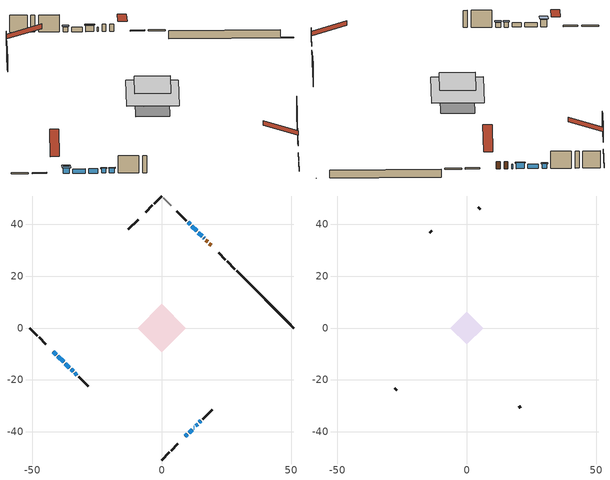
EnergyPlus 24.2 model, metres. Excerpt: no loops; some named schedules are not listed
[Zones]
conditioned space
 floor outside (Floor1 construction): -3.14,0 0,3.14 3.14,0 0,-3.14 z1.22
 floor adiabatic (AdiabaticFloorConstruction): -9.34,0 0,9.34 9.34,0 0,-9.34 z3.66
 floor foundation (Slab1 construction): -5.52,0.5 -0.5,5.52 5.52,-0.5 0.5,-5.52 z-1.07
 wall outside (RimJoist1 construction): 0,-50.97 2.99,-47.98 / -50.97,0 -47.98,-2.99 / 0,50.97 -2.99,47.98 / 28.22,22.75 25.23,25.74 z1.22:1.52
 wall outside (RimJoist2 construction): 3.64,-47.32 6.22,-44.75 / -47.32,-3.64 -44.75,-6.22 / -3.64,47.32 -6.22,44.75 / 24.58,26.39 22,28.97 z1.22:1.52
 wall outside (AdiabaticWallConstruction 1): 19.06,31.91 18.38,32.59 / 17.73,33.24 17.05,33.92 z1.22:3.25
 wall outside (AdiabaticWallConstruction): 16.39,34.57 16.2,34.77 / 9.16,-41.81 9.92,-41.05 / 10.57,-40.39 11.71,-39.26 / 12.36,-38.61 12.54,-38.43 / -40.07,-10.9 -37.91,-13.05 / -37.26,-13.71 -35.66,-15.3 / 13.49,37.48 11.62,39.35 / 13.19,-37.78 13.89,-37.08 / 14.55,-36.42 15.12,-35.85 z1.22:2.44; 15.55,35.42 14.15,36.82 z1.22:2.85; -41.81,-9.16 -40.73,-10.24 z1.22:3.25; -35.01,-15.96 -34.25,-16.72 / -33.6,-17.37 -32.73,-18.23 / 10.97,40 10.14,40.83 z1.22:2.54
 wall outside (Wall1 construction): 15.77,-35.2 19.46,-31.51 / -32.08,-18.89 -28.39,-22.58 / -9.16,41.81 -12.85,38.12 / 9.48,41.49 5.79,45.18 z1.22:6.1
 wall foundation (FoundationWall1 construction): 28.88,22.09,-1.07 28.88,22.09,1.22 48.61,2.35,1.22 48.61,2.35,-0.97 50.97,0,-0.97 50.97,0,-1.07
 wall adiabatic (Wall4 construction): 3.75,47.22 0.66,50.31 z1.22:6.1
 window (WindowConstruction): 16.39,34.58 16.2,34.76 z1.22:2.44
 window (WindowConstruction 9): 15.55,35.42 14.15,36.82 z1.22:2.84
 window (WindowConstruction 10): 9.16,-41.81 9.92,-41.05 z1.22:2.44
 window (WindowConstruction 11): -41.81,-9.16 -40.73,-10.24 z1.22:3.25
 window (WindowConstruction 12): 10.57,-40.39 11.71,-39.26 z1.22:2.44
 window (WindowConstruction 13): 12.36,-38.61 12.53,-38.43 z1.22:2.44
 window (WindowConstruction 1): -40.07,-10.9 -37.91,-13.05 z1.22:2.44
 window (WindowConstruction 2): -37.26,-13.71 -35.67,-15.3 z1.22:2.44
 window (WindowConstruction 3): 13.49,37.48 11.62,39.35 z1.22:2.44
 window (WindowConstruction 4): 13.19,-37.78 13.89,-37.08 z1.22:2.44
 window (WindowConstruction 5): 14.55,-36.42 15.11,-35.85 z1.22:2.44
 window (WindowConstruction 6): -35.01,-15.96 -34.25,-16.71 z1.22:2.54
 window (WindowConstruction 7): -33.6,-17.37 -32.73,-18.23 z1.22:2.54
 window (WindowConstruction 8): 10.96,40 10.14,40.83 z1.22:2.54
 door (Door): 19.06,31.91 18.38,32.59 z1.22:3.25
 door (Door 1): 17.72,33.24 17.05,33.92 z1.22:3.25
 ceiling adiabatic (AdiabaticFloorConstruction): 0,-9.34 9.34,0 0,9.34 -9.34,0 z3.66
attic - vented
 floor to conditioned space (Floor2 construction Reversed): -6.34,0 0,6.34 6.34,0 0,-6.34 z6.1
 wall outside (Wall3 construction): 20.12,-30.85 20.85,-30.12 / -27.73,-23.24 -27,-23.96 / -13.51,37.46 -14.24,36.73 / 5.14,45.83 4.41,46.56 z1.22:6.1
 roof outside (Roof1 construction): 8.51,-42.46,6.1 2.33,-36.29,9.01 0.71,-37.92,9.01 6.88,-44.09,6.1; -42.46,-8.51,6.1 -36.29,-2.33,9.01 -37.92,-0.71,9.01 -44.09,-6.88,6.1; -8.51,42.46,6.1 -2.33,36.29,9.01 -0.71,37.92,9.01 -6.88,44.09,6.1; 19.71,31.25,6.1 13.54,25.08,9.01 15.17,23.46,9.01 21.34,29.63,6.1
shading: 13.98,36.98 15.71,35.26 16.03,35.58 14.31,37.31 z3.07; -40.52,-10.45 -42.02,-8.95 -42.88,-9.81 -41.38,-11.31 z3.55; -34.09,-16.88 -35.17,-15.8 -35.5,-16.12 -34.42,-17.2 z2.77; -32.57,-18.4 -33.76,-17.21 -34.08,-17.54 -32.9,-18.72 z2.77; 9.98,40.99 11.13,39.84 11.45,40.17 10.3,41.32 z2.77
[Building]
Building 1: Terrain=Suburbs
[Site:Location]
Montreal Intl AP_QC: Latitude {deg}=45.47; Longitude {deg}=-73.74; Time Zone {hr}=-5; Elevation {m}=36; Keep Site Location Information=Yes
[Site:GroundTemperature:Shallow]
2.07863, -0.316383, -0.508184, 0.628371, 5.19101, 9.73239, 13.6695, 16.1636, 16.3755, 14.347, 10.5102, 6.10817
[Site:WaterMainsTemperature]
Calculation Method=Schedule; Temperature Schedule=mains temperature schedule
[Material] Roughness=Rough; Thermal Absorptance=0.9
Name | Thickness {m} | Conductivity {W/m-K} | Density {kg/m3} | Specific Heat {J/kg-K} | Solar Absorptance | Visible Absorptance
asphalt or fiberglass shingles | 0.00635 | 0.162714 | 1121.4 | 1465.45 | 0.84 | 0.84
ceiling loosefill ins | 0.169333 | 0.0480833 | 16.02 | 1046.75 | 0.7 | 0.7
ceiling stud and cavity | 0.1397 | 0.0867073 | 65.682 | 1177.47 | 0.7 | 0.7
concrete 4.0 in. | 0.1016 | 1.803125 | 2242.8 | 837.4 | 0.7 | 0.7
concrete 8.0 in. | 0.2032 | 1.803125 | 2242.8 | 837.4 | 0.7 | 0.7
door material | 0.04445 | 0.188738 | 512.64 | 1214.23 | 0.7 | 0.7
exterior vertical ins | 0.064558 | 0.029427 | 32.04 | 1214.23 | 0.7 | 0.7
floor covering | 0.0127 | 0.0433444 | 54.468 | 1339.84 | 0.6 | 0.6
floor rigid ins; rim joist rigid ins; wall rigid ins | 0.051816 | 0.029427 | 32.04 | 1214.23 | 0.7 | 0.7
floor rigid ins 1; wall rigid ins 2 | 0.512978 | 0.029427 | 32.04 | 1214.23 | 0.7 | 0.7
floor stud and cavity | 0.1397 | 0.0815226 | 92.3553 | 1139.71 | 0.7 | 0.7
floor stud and cavity 1 | 0.1397 | 1.75129 | 37.0049 | 1207.88 | 0.7 | 0.7
furniture material conditioned space 1 | 0.1524 | 0.115458 | 640.8 | 1214.23 | 0.6 | 0.6
gypsum board | 0.0127 | 0.160291 | 801 | 837.4 | 0.6 | 0.6
gypsum board 1 | 0.0127 | 0.160291 | 801 | 837.4 | 0.7 | 0.7
osb sheathing 0.5 in. | 0.0127 | 0.115458 | 512.64 | 1214.23 | 0.7 | 0.7
osb sheathing 0.75 in. | 0.01905 | 0.115458 | 512.64 | 1214.23 | 0.7 | 0.7
osb sheathing 2.0 in. | 0.0508 | 0.115458 | 512.64 | 1214.23 | 0.7 | 0.7
rim joist stud and cavity | 0.0508 | 0.353641 | 125.044 | 1163.47 | 0.6 | 0.6
rim joist stud and cavity 1 | 0.0508 | 0.0411215 | 125.044 | 1163.47 | 0.6 | 0.6
wall rigid ins 1 | 0.051816 | 0.029427 | 32.04 | 1214.23 | 0 | 0
wall stud and cavity | 0.1397 | 0.145044 | 139.0536 | 1170.24 | 0.7 | 0.7
wall stud and cavity 1 | 0.0889 | 6.1454 | 50.32683 | 1063.81 | 0.6 | 0.6
wall stud and cavity 2 | 0.1397 | 0.124055 | 139.0536 | 1170.24 | 0.7 | 0.7
wall stud and cavity 3 | 0.0889 | 0.380278 | 52.3479 | 1209.89 | 0.7 | 0.7
wall stud and cavity 4 | 0.0889 | 0.391764 | 83.0341 | 1211.67 | 0.7 | 0.7
wood siding | 0.0254 | 0.102417 | 544.68 | 1172.36 | 0 | 0
wood siding 1 | 0.00254 | 0.102417 | 544.68 | 1172.36 | 0 | 0
wood siding 2; wood siding 3; wood siding 4 | 0.0254 | 0.102417 | 544.68 | 1172.36 | 0.7 | 0.7
[WindowMaterial:SimpleGlazingSystem]
Name | U-Factor {W/m2-K} | Solar Heat Gain Coefficient
WindowMaterial | 3.03943 | 0.54
WindowMaterial 1 | 3.361376 | 0.72
WindowMaterial 10 | 3.41872 | 0.71
WindowMaterial 11 | 4.636087 | 0.62
WindowMaterial 2 | 3.45677 | 0.71
WindowMaterial 3 | 2.8884 | 0.7
WindowMaterial 4 | 3.77473 | 0.69
WindowMaterial 5 | 3.863879 | 0.68
WindowMaterial 6 | 3.696378 | 0.69
WindowMaterial 7 | 3.63733 | 0.7
WindowMaterial 8 | 2.918492 | 0.67
WindowMaterial 9 | 3.74918 | 0.69
[Construction]
AdiabaticFloorConstruction: floor stud and cavity 1, floor rigid ins 1, osb sheathing 0.75 in., floor covering
AdiabaticWallConstruction: wood siding 3, wall rigid ins 2, wall stud and cavity 3, gypsum board
AdiabaticWallConstruction 1: wood siding 4, wall rigid ins 2, wall stud and cavity 3, gypsum board
Door; Door 1: door material
Floor1 construction: floor stud and cavity, floor rigid ins, osb sheathing 0.75 in., floor covering
Floor2 construction Reversed: gypsum board, ceiling stud and cavity, ceiling loosefill ins
FoundationWall1 construction: concrete 8.0 in., gypsum board 1
furniture construction conditioned space 1: furniture material conditioned space 1
PartitionWallConstruction: gypsum board, wall stud and cavity 4, gypsum board
RimJoist1 construction: wood siding 2, osb sheathing 2.0 in., rim joist stud and cavity
RimJoist2 construction: wood siding 2, rim joist rigid ins, osb sheathing 2.0 in., rim joist stud and cavity 1
Roof1 construction: asphalt or fiberglass shingles
Slab1 construction: concrete 4.0 in.
Wall1 construction: wood siding, wall rigid ins, osb sheathing 0.5 in., wall stud and cavity, gypsum board
Wall3 construction: wood siding 1, wall stud and cavity 1
Wall4 construction: wall rigid ins 1, osb sheathing 0.5 in., wall stud and cavity 2, gypsum board
WindowConstruction: WindowMaterial
WindowConstruction 1: WindowMaterial 1
WindowConstruction 10: WindowMaterial 9
WindowConstruction 11: WindowMaterial 10
WindowConstruction 12; WindowConstruction 5: WindowMaterial 5
WindowConstruction 13: WindowMaterial 11
WindowConstruction 2: WindowMaterial 2
WindowConstruction 3; WindowConstruction 9: WindowMaterial 3
WindowConstruction 4: WindowMaterial 4
WindowConstruction 6: WindowMaterial 6
WindowConstruction 7: WindowMaterial 7
WindowConstruction 8: WindowMaterial 8
[Zone] Multiplier=1; Part of Total Floor Area=Yes
Name | Volume {m3}
attic - vented | 37.9034
conditioned space | 586.9
[Space]
Name | Zone | Volume {m3}
attic - vented 1 | attic - vented | 37.9034
conditioned space 1 | conditioned space | 586.9
[ZoneInfiltration:EffectiveLeakageArea]
infil attic - vented 1: Zone or Space=attic - vented 1; Schedule=Always On Discrete; Effective Air Leakage Area {cm2}=3210.8; Stack Coefficient=0.000541398; Wind Coefficient=1.57209e-05
[ZoneMixing]
whole house fan mix: Zone or Space=attic - vented; Schedule=Always On Continuous; Design Flow Rate Calculation Method=Flow/Zone; Design Flow Rate {m3/s}=0; Source Zone or Space=conditioned space
[SurfaceProperty:ExposedFoundationPerimeter]
Slab1: Exposed Perimeter Calculation Method=TotalExposedPerimeter; Total Exposed Perimeter {m}=31.242
[InternalMass] Zone or ZoneList=conditioned space; Space or SpaceList=conditioned space 1
Name | Construction | Surface Area {m2}
furniture mass conditioned space 1 | furniture construction conditioned space 1 | 101.828
partition wall mass | PartitionWallConstruction | 254.57
[Lights]
interior lighting: Zone or ZoneList or Space or SpaceList=conditioned space 1; Schedule=interior lighting schedule; Design Level Calculation Method=LightingLevel; Lighting Level {W}=343.2; Return Air Fraction=0; Fraction Radiant=0.6; Fraction Visible=0.2; Fraction Replaceable=1
[People]
occupants: Zone or ZoneList or Space or SpaceList=conditioned space 1; Number of People Schedule=occupants schedule; Number of People Calculation Method=People; Number of People=3; Fraction Radiant=0.314171; Sensible Heat Fraction=0.56303; Activity Level Schedule=occupants activity schedule; Carbon Dioxide Generation Rate {m3/s-W}=0; Enable ASHRAE 55 Comfort Warnings=No; Mean Radiant Temperature Calculation Type=EnclosureAveraged
[ElectricEquipment] Zone or ZoneList or Space or SpaceList=conditioned space 1; Design Level Calculation Method=EquipmentLevel
Name | Schedule | Design Level {W} | Fraction Latent | Fraction Radiant | Fraction Lost
clothes dryer | clothes dryer schedule | 140.772 | 0.015 | 0.081 | 0.85
clothes washer | clothes washer schedule | 32.1985 | 0.03 | 0.162 | 0.7
cooking range | cooking range schedule | 208.969 | 0.08 | 0.432 | 0.2
dishwasher | dishwasher schedule | 66.8632 | 0.3 | 0.18 | 0.4
fridge | fridge schedule | 72.9452 | 0 | 0.6 | 0
mech vent house fan | mech vent house fan schedule | 0 | 0 | 0 | 1
mech vent house fan cfis | mech vent house fan cfis schedule | 0 | 0 | 0 | 0
misc plug loads | misc plug loads schedule | 494.7 | 0.045 | 0.513 | 0.1
whole house fan | Always On Discrete | 0 | 0 | 0 | 1
[OtherEquipment] Zone or ZoneList or Space or SpaceList=conditioned space 1; Design Level Calculation Method=EquipmentLevel
Name | Fuel Type | Schedule | Design Level {W} | Fraction Latent | Fraction Radiant | Fraction Lost
clothes dryer 1 | Electricity | clothes dryer schedule | 0 | 0.015 | 0.081 | 0.85
cooking range 1 | Electricity | cooking range schedule | 0 | 0.08 | 0.432 | 0.2
general water use latent | None | general water use schedule | 59.3978 | 1 | 0 | 0
general water use sensible | None | general water use schedule | -58.539 | 0 | 0.6 | 0
mech vent house fan latent load | None | Always On Discrete | 0 | 1 | 0 | 0
mech vent house fan sensible load | None | Always On Discrete | 0 | 0 | 0 | 0
water heater energy adjustment1 | Electricity | Always On Discrete | 0.01 | 0 | 0 | 1
[ZoneInfiltration:DesignFlowRate] Zone or ZoneList or Space or SpaceList=conditioned space 1; Schedule=Always On Discrete; Design Flow Rate Calculation Method=Flow/Zone; Design Flow Rate {m3/s}=0
infil flow; natural vent flow; whole house fan flow
[Foundation:Kiva]
Foundation Kiva 1: Initial Indoor Air Temperature {C}=21; Wall Height Above Grade {m}=1.21999; Wall Depth Below Slab {m}=0.2032; Custom Block Material Name 1=exterior vertical ins; Custom Block Depth 1 {m}=2.28999; Custom Block X Position 1 {m}=0.2159; Custom Block Z Position 1 {m}=0
[Foundation:Kiva:Settings]
Soil Conductivity {W/m-K}=0.849921; Soil Density {kg/m3}=1842.3; Soil Specific Heat {J/kg-K}=418.7; Ground Solar Absorptivity=0.9; Ground Thermal Absorptivity=0.9; Ground Surface Roughness {m}=0.03; Far-Field Width {m}=40; Deep-Ground Boundary Condition=ZeroFlux; Deep-Ground Depth {m}=40; Minimum Cell Dimension {m}=0.2; Maximum Cell Growth Coefficient=3; Simulation Timestep=Timestep
[Exterior:Lights]
exterior lighting: Schedule=exterior lighting schedule; Design Level {W}=75.6
[Schedule:Constant]
Name | Hourly Value
Always On Continuous; mech vent house fan schedule; mech vent house fan cfis schedule; Always On Discrete | 1
occupants activity schedule | 117.228
fridge schedule | 0
[Schedule:Week:Daily]
interior lighting schedule Week Rule - Jan1-Jan27: interior lighting schedule day, interior lighting schedule day, interior lighting schedule day, interior lighting schedule day, interior lighting schedule day, interior lighting schedule day, interior lighting schedule day, interior lighting schedule default day, interior lighting schedule default day, interior lighting schedule default day, interior lighting schedule default day, interior lighting schedule default day
interior lighting schedule Week Rule - Jan28-Feb3: interior lighting schedule day, interior lighting schedule day, interior lighting schedule day, interior lighting schedule day, interior lighting schedule day 1, interior lighting schedule day 1, interior lighting schedule day 1, interior lighting schedule default day, interior lighting schedule default day, interior lighting schedule default day, interior lighting schedule default day, interior lighting schedule default day
interior lighting schedule Week Rule - Feb4-Feb24: interior lighting schedule day 1, interior lighting schedule day 1, interior lighting schedule day 1, interior lighting schedule day 1, interior lighting schedule day 1, interior lighting schedule day 1, interior lighting schedule day 1, interior lighting schedule default day, interior lighting schedule default day, interior lighting schedule default day, interior lighting schedule default day, interior lighting schedule default day
interior lighting schedule Week Rule - Feb25-Mar3: interior lighting schedule day 1, interior lighting schedule day 1, interior lighting schedule day 1, interior lighting schedule day 1, interior lighting schedule day 2, interior lighting schedule day 2, interior lighting schedule day 2, interior lighting schedule default day, interior lighting schedule default day, interior lighting schedule default day, interior lighting schedule default day, interior lighting schedule default day
interior lighting schedule Week Rule - Mar4-Mar31: interior lighting schedule day 2, interior lighting schedule day 2, interior lighting schedule day 2, interior lighting schedule day 2, interior lighting schedule day 2, interior lighting schedule day 2, interior lighting schedule day 2, interior lighting schedule default day, interior lighting schedule default day, interior lighting schedule default day, interior lighting schedule default day, interior lighting schedule default day
interior lighting schedule Week Rule - Apr1-Apr28: interior lighting schedule day 3, interior lighting schedule day 3, interior lighting schedule day 3, interior lighting schedule day 3, interior lighting schedule day 3, interior lighting schedule day 3, interior lighting schedule day 3, interior lighting schedule default day, interior lighting schedule default day, interior lighting schedule default day, interior lighting schedule default day, interior lighting schedule default day
interior lighting schedule Week Rule - Apr29-May5: interior lighting schedule day 3, interior lighting schedule day 3, interior lighting schedule day 4, interior lighting schedule day 4, interior lighting schedule day 4, interior lighting schedule day 4, interior lighting schedule day 4, interior lighting schedule default day, interior lighting schedule default day, interior lighting schedule default day, interior lighting schedule default day, interior lighting schedule default day
interior lighting schedule Week Rule - May6-May26: interior lighting schedule day 4, interior lighting schedule day 4, interior lighting schedule day 4, interior lighting schedule day 4, interior lighting schedule day 4, interior lighting schedule day 4, interior lighting schedule day 4, interior lighting schedule default day, interior lighting schedule default day, interior lighting schedule default day, interior lighting schedule default day, interior lighting schedule default day
interior lighting schedule Week Rule - May27-Jun2: interior lighting schedule day 4, interior lighting schedule day 4, interior lighting schedule day 4, interior lighting schedule day 4, interior lighting schedule day 4, interior lighting schedule day 5, interior lighting schedule day 5, interior lighting schedule default day, interior lighting schedule default day, interior lighting schedule default day, interior lighting schedule default day, interior lighting schedule default day
interior lighting schedule Week Rule - Jun3-Jun30: interior lighting schedule day 5, interior lighting schedule day 5, interior lighting schedule day 5, interior lighting schedule day 5, interior lighting schedule day 5, interior lighting schedule day 5, interior lighting schedule day 5, interior lighting schedule default day, interior lighting schedule default day, interior lighting schedule default day, interior lighting schedule default day, interior lighting schedule default day
interior lighting schedule Week Rule - Jul1-Jul28: interior lighting schedule day 6, interior lighting schedule day 6, interior lighting schedule day 6, interior lighting schedule day 6, interior lighting schedule day 6, interior lighting schedule day 6, interior lighting schedule day 6, interior lighting schedule default day, interior lighting schedule default day, interior lighting schedule default day, interior lighting schedule default day, interior lighting schedule default day
interior lighting schedule Week Rule - Jul29-Aug4: interior lighting schedule day 6, interior lighting schedule day 6, interior lighting schedule day 6, interior lighting schedule day 7, interior lighting schedule day 7, interior lighting schedule day 7, interior lighting schedule day 7, interior lighting schedule default day, interior lighting schedule default day, interior lighting schedule default day, interior lighting schedule default day, interior lighting schedule default day
interior lighting schedule Week Rule - Aug5-Aug25: interior lighting schedule day 7, interior lighting schedule day 7, interior lighting schedule day 7, interior lighting schedule day 7, interior lighting schedule day 7, interior lighting schedule day 7, interior lighting schedule day 7, interior lighting schedule default day, interior lighting schedule default day, interior lighting schedule default day, interior lighting schedule default day, interior lighting schedule default day
interior lighting schedule Week Rule - Aug26-Sep1: interior lighting schedule day 7, interior lighting schedule day 7, interior lighting schedule day 7, interior lighting schedule day 7, interior lighting schedule day 7, interior lighting schedule day 7, interior lighting schedule day 8, interior lighting schedule default day, interior lighting schedule default day, interior lighting schedule default day, interior lighting schedule default day, interior lighting schedule default day
interior lighting schedule Week Rule - Sep2-Sep29: interior lighting schedule day 8, interior lighting schedule day 8, interior lighting schedule day 8, interior lighting schedule day 8, interior lighting schedule day 8, interior lighting schedule day 8, interior lighting schedule day 8, interior lighting schedule default day, interior lighting schedule default day, interior lighting schedule default day, interior lighting schedule default day, interior lighting schedule default day
interior lighting schedule Week Rule - Sep30-Oct6: interior lighting schedule day 8, interior lighting schedule day 9, interior lighting schedule day 9, interior lighting schedule day 9, interior lighting schedule day 9, interior lighting schedule day 9, interior lighting schedule day 9, interior lighting schedule default day, interior lighting schedule default day, interior lighting schedule default day, interior lighting schedule default day, interior lighting schedule default day
interior lighting schedule Week Rule - Oct7-Oct27: interior lighting schedule day 9, interior lighting schedule day 9, interior lighting schedule day 9, interior lighting schedule day 9, interior lighting schedule day 9, interior lighting schedule day 9, interior lighting schedule day 9, interior lighting schedule default day, interior lighting schedule default day, interior lighting schedule default day, interior lighting schedule default day, interior lighting schedule default day
interior lighting schedule Week Rule - Oct28-Nov3: interior lighting schedule day 9, interior lighting schedule day 9, interior lighting schedule day 9, interior lighting schedule day 9, interior lighting schedule day 10, interior lighting schedule day 10, interior lighting schedule day 10, interior lighting schedule default day, interior lighting schedule default day, interior lighting schedule default day, interior lighting schedule default day, interior lighting schedule default day
interior lighting schedule Week Rule - Nov4-Nov24: interior lighting schedule day 10, interior lighting schedule day 10, interior lighting schedule day 10, interior lighting schedule day 10, interior lighting schedule day 10, interior lighting schedule day 10, interior lighting schedule day 10, interior lighting schedule default day, interior lighting schedule default day, interior lighting schedule default day, interior lighting schedule default day, interior lighting schedule default day
interior lighting schedule Week Rule - Nov25-Dec1: interior lighting schedule day 10, interior lighting schedule day 10, interior lighting schedule day 10, interior lighting schedule day 10, interior lighting schedule day 10, interior lighting schedule day 10, interior lighting schedule day 11, interior lighting schedule default day, interior lighting schedule default day, interior lighting schedule default day, interior lighting schedule default day, interior lighting schedule default day
interior lighting schedule Week Rule - Dec2-Dec31: interior lighting schedule day 11, interior lighting schedule day 11, interior lighting schedule day 11, interior lighting schedule day 11, interior lighting schedule day 11, interior lighting schedule day 11, interior lighting schedule day 11, interior lighting schedule default day, interior lighting schedule default day, interior lighting schedule default day, interior lighting schedule default day, interior lighting schedule default day
occupants schedule Week Rule - Jan1-Dec31: occupants schedule day, occupants schedule day, occupants schedule day, occupants schedule day, occupants schedule day, occupants schedule day, occupants schedule day, occupants schedule default day, occupants schedule default day, occupants schedule default day, occupants schedule default day, occupants schedule default day
clothes dryer schedule Week Rule - Jan1-Dec31: clothes dryer schedule day, clothes dryer schedule day, clothes dryer schedule day, clothes dryer schedule day, clothes dryer schedule day, clothes dryer schedule day, clothes dryer schedule day, clothes dryer schedule default day, clothes dryer schedule default day, clothes dryer schedule default day, clothes dryer schedule default day, clothes dryer schedule default day
clothes washer schedule Week Rule - Jan1-Dec31: clothes washer schedule day, clothes washer schedule day, clothes washer schedule day, clothes washer schedule day, clothes washer schedule day, clothes washer schedule day, clothes washer schedule day, clothes washer schedule default day, clothes washer schedule default day, clothes washer schedule default day, clothes washer schedule default day, clothes washer schedule default day
cooking range schedule Week Rule - Jan1-Dec31: cooking range schedule day, cooking range schedule day, cooking range schedule day, cooking range schedule day, cooking range schedule day, cooking range schedule day, cooking range schedule day, cooking range schedule default day, cooking range schedule default day, cooking range schedule default day, cooking range schedule default day, cooking range schedule default day
dishwasher schedule Week Rule - Jan1-Dec31: dishwasher schedule day, dishwasher schedule day, dishwasher schedule day, dishwasher schedule day, dishwasher schedule day, dishwasher schedule day, dishwasher schedule day, dishwasher schedule default day, dishwasher schedule default day, dishwasher schedule default day, dishwasher schedule default day, dishwasher schedule default day
misc plug loads schedule Week Rule - Jan1-Dec31: misc plug loads schedule day, misc plug loads schedule day, misc plug loads schedule day, misc plug loads schedule day, misc plug loads schedule day, misc plug loads schedule day, misc plug loads schedule day, misc plug loads schedule default day, misc plug loads schedule default day, misc plug loads schedule default day, misc plug loads schedule default day, misc plug loads schedule default day
general water use schedule Week Rule - Jan1-Dec31: general water use schedule day, general water use schedule day, general water use schedule day, general water use schedule day, general water use schedule day, general water use schedule day, general water use schedule day, general water use schedule default day, general water use schedule default day, general water use schedule default day, general water use schedule default day, general water use schedule default day
exterior lighting schedule Week Rule - Jan1-Jan27: exterior lighting schedule day, exterior lighting schedule day, exterior lighting schedule day, exterior lighting schedule day, exterior lighting schedule day, exterior lighting schedule day, exterior lighting schedule day, exterior lighting schedule default day, exterior lighting schedule default day, exterior lighting schedule default day, exterior lighting schedule default day, exterior lighting schedule default day
exterior lighting schedule Week Rule - Jan28-Feb3: exterior lighting schedule day, exterior lighting schedule day, exterior lighting schedule day, exterior lighting schedule day, exterior lighting schedule day 1, exterior lighting schedule day 1, exterior lighting schedule day 1, exterior lighting schedule default day, exterior lighting schedule default day, exterior lighting schedule default day, exterior lighting schedule default day, exterior lighting schedule default day
exterior lighting schedule Week Rule - Feb4-Feb24: exterior lighting schedule day 1, exterior lighting schedule day 1, exterior lighting schedule day 1, exterior lighting schedule day 1, exterior lighting schedule day 1, exterior lighting schedule day 1, exterior lighting schedule day 1, exterior lighting schedule default day, exterior lighting schedule default day, exterior lighting schedule default day, exterior lighting schedule default day, exterior lighting schedule default day
exterior lighting schedule Week Rule - Feb25-Mar3: exterior lighting schedule day 1, exterior lighting schedule day 1, exterior lighting schedule day 1, exterior lighting schedule day 1, exterior lighting schedule day 2, exterior lighting schedule day 2, exterior lighting schedule day 2, exterior lighting schedule default day, exterior lighting schedule default day, exterior lighting schedule default day, exterior lighting schedule default day, exterior lighting schedule default day
exterior lighting schedule Week Rule - Mar4-Mar31: exterior lighting schedule day 2, exterior lighting schedule day 2, exterior lighting schedule day 2, exterior lighting schedule day 2, exterior lighting schedule day 2, exterior lighting schedule day 2, exterior lighting schedule day 2, exterior lighting schedule default day, exterior lighting schedule default day, exterior lighting schedule default day, exterior lighting schedule default day, exterior lighting schedule default day
exterior lighting schedule Week Rule - Apr1-Apr28: exterior lighting schedule day 3, exterior lighting schedule day 3, exterior lighting schedule day 3, exterior lighting schedule day 3, exterior lighting schedule day 3, exterior lighting schedule day 3, exterior lighting schedule day 3, exterior lighting schedule default day, exterior lighting schedule default day, exterior lighting schedule default day, exterior lighting schedule default day, exterior lighting schedule default day
exterior lighting schedule Week Rule - Apr29-May5: exterior lighting schedule day 3, exterior lighting schedule day 3, exterior lighting schedule day 4, exterior lighting schedule day 4, exterior lighting schedule day 4, exterior lighting schedule day 4, exterior lighting schedule day 4, exterior lighting schedule default day, exterior lighting schedule default day, exterior lighting schedule default day, exterior lighting schedule default day, exterior lighting schedule default day
exterior lighting schedule Week Rule - May6-May26: exterior lighting schedule day 4, exterior lighting schedule day 4, exterior lighting schedule day 4, exterior lighting schedule day 4, exterior lighting schedule day 4, exterior lighting schedule day 4, exterior lighting schedule day 4, exterior lighting schedule default day, exterior lighting schedule default day, exterior lighting schedule default day, exterior lighting schedule default day, exterior lighting schedule default day
exterior lighting schedule Week Rule - May27-Jun2: exterior lighting schedule day 4, exterior lighting schedule day 4, exterior lighting schedule day 4, exterior lighting schedule day 4, exterior lighting schedule day 4, exterior lighting schedule day 5, exterior lighting schedule day 5, exterior lighting schedule default day, exterior lighting schedule default day, exterior lighting schedule default day, exterior lighting schedule default day, exterior lighting schedule default day
exterior lighting schedule Week Rule - Jun3-Jun30: exterior lighting schedule day 5, exterior lighting schedule day 5, exterior lighting schedule day 5, exterior lighting schedule day 5, exterior lighting schedule day 5, exterior lighting schedule day 5, exterior lighting schedule day 5, exterior lighting schedule default day, exterior lighting schedule default day, exterior lighting schedule default day, exterior lighting schedule default day, exterior lighting schedule default day
exterior lighting schedule Week Rule - Jul1-Jul28: exterior lighting schedule day 6, exterior lighting schedule day 6, exterior lighting schedule day 6, exterior lighting schedule day 6, exterior lighting schedule day 6, exterior lighting schedule day 6, exterior lighting schedule day 6, exterior lighting schedule default day, exterior lighting schedule default day, exterior lighting schedule default day, exterior lighting schedule default day, exterior lighting schedule default day
exterior lighting schedule Week Rule - Jul29-Aug4: exterior lighting schedule day 6, exterior lighting schedule day 6, exterior lighting schedule day 6, exterior lighting schedule day 7, exterior lighting schedule day 7, exterior lighting schedule day 7, exterior lighting schedule day 7, exterior lighting schedule default day, exterior lighting schedule default day, exterior lighting schedule default day, exterior lighting schedule default day, exterior lighting schedule default day
exterior lighting schedule Week Rule - Aug5-Aug25: exterior lighting schedule day 7, exterior lighting schedule day 7, exterior lighting schedule day 7, exterior lighting schedule day 7, exterior lighting schedule day 7, exterior lighting schedule day 7, exterior lighting schedule day 7, exterior lighting schedule default day, exterior lighting schedule default day, exterior lighting schedule default day, exterior lighting schedule default day, exterior lighting schedule default day
exterior lighting schedule Week Rule - Aug26-Sep1: exterior lighting schedule day 7, exterior lighting schedule day 7, exterior lighting schedule day 7, exterior lighting schedule day 7, exterior lighting schedule day 7, exterior lighting schedule day 7, exterior lighting schedule day 8, exterior lighting schedule default day, exterior lighting schedule default day, exterior lighting schedule default day, exterior lighting schedule default day, exterior lighting schedule default day
exterior lighting schedule Week Rule - Sep2-Sep29: exterior lighting schedule day 8, exterior lighting schedule day 8, exterior lighting schedule day 8, exterior lighting schedule day 8, exterior lighting schedule day 8, exterior lighting schedule day 8, exterior lighting schedule day 8, exterior lighting schedule default day, exterior lighting schedule default day, exterior lighting schedule default day, exterior lighting schedule default day, exterior lighting schedule default day
exterior lighting schedule Week Rule - Sep30-Oct6: exterior lighting schedule day 8, exterior lighting schedule day 9, exterior lighting schedule day 9, exterior lighting schedule day 9, exterior lighting schedule day 9, exterior lighting schedule day 9, exterior lighting schedule day 9, exterior lighting schedule default day, exterior lighting schedule default day, exterior lighting schedule default day, exterior lighting schedule default day, exterior lighting schedule default day
exterior lighting schedule Week Rule - Oct7-Oct27: exterior lighting schedule day 9, exterior lighting schedule day 9, exterior lighting schedule day 9, exterior lighting schedule day 9, exterior lighting schedule day 9, exterior lighting schedule day 9, exterior lighting schedule day 9, exterior lighting schedule default day, exterior lighting schedule default day, exterior lighting schedule default day, exterior lighting schedule default day, exterior lighting schedule default day
exterior lighting schedule Week Rule - Oct28-Nov3: exterior lighting schedule day 9, exterior lighting schedule day 9, exterior lighting schedule day 9, exterior lighting schedule day 9, exterior lighting schedule day 10, exterior lighting schedule day 10, exterior lighting schedule day 10, exterior lighting schedule default day, exterior lighting schedule default day, exterior lighting schedule default day, exterior lighting schedule default day, exterior lighting schedule default day
exterior lighting schedule Week Rule - Nov4-Nov24: exterior lighting schedule day 10, exterior lighting schedule day 10, exterior lighting schedule day 10, exterior lighting schedule day 10, exterior lighting schedule day 10, exterior lighting schedule day 10, exterior lighting schedule day 10, exterior lighting schedule default day, exterior lighting schedule default day, exterior lighting schedule default day, exterior lighting schedule default day, exterior lighting schedule default day
exterior lighting schedule Week Rule - Nov25-Dec1: exterior lighting schedule day 10, exterior lighting schedule day 10, exterior lighting schedule day 10, exterior lighting schedule day 10, exterior lighting schedule day 10, exterior lighting schedule day 10, exterior lighting schedule day 11, exterior lighting schedule default day, exterior lighting schedule default day, exterior lighting schedule default day, exterior lighting schedule default day, exterior lighting schedule default day
exterior lighting schedule Week Rule - Dec2-Dec31: exterior lighting schedule day 11, exterior lighting schedule day 11, exterior lighting schedule day 11, exterior lighting schedule day 11, exterior lighting schedule day 11, exterior lighting schedule day 11, exterior lighting schedule day 11, exterior lighting schedule default day, exterior lighting schedule default day, exterior lighting schedule default day, exterior lighting schedule default day, exterior lighting schedule default day
[Schedule:Year]
interior lighting schedule: interior lighting schedule Week Rule - Jan1-Jan27, 1, 1, 1, 27, interior lighting schedule Week Rule - Jan28-Feb3, 1, 28, 2, 3, interior lighting schedule Week Rule - Feb4-Feb24, 2, 4, 2, 24, interior lighting schedule Week Rule - Feb25-Mar3, 2, 25, 3, 3, interior lighting schedule Week Rule - Mar4-Mar31, 3, 4, 3, 31, interior lighting schedule Week Rule - Apr1-Apr28, 4, 1, 4, 28, interior lighting schedule Week Rule - Apr29-May5, 4, 29, 5, 5, interior lighting schedule Week Rule - May6-May26, 5, 6, 5, 26, interior lighting schedule Week Rule - May27-Jun2, 5, 27, 6, 2, interior lighting schedule Week Rule - Jun3-Jun30, 6, 3, 6, 30, interior lighting schedule Week Rule - Jul1-Jul28, 7, 1, 7, 28, interior lighting schedule Week Rule - Jul29-Aug4, 7, 29, 8, 4, interior lighting schedule Week Rule - Aug5-Aug25, 8, 5, 8, 25, interior lighting schedule Week Rule - Aug26-Sep1, 8, 26, 9, 1, interior lighting schedule Week Rule - Sep2-Sep29, 9, 2, 9, 29, interior lighting schedule Week Rule - Sep30-Oct6, 9, 30, 10, 6, interior lighting schedule Week Rule - Oct7-Oct27, 10, 7, 10, 27, interior lighting schedule Week Rule - Oct28-Nov3, 10, 28, 11, 3, interior lighting schedule Week Rule - Nov4-Nov24, 11, 4, 11, 24, interior lighting schedule Week Rule - Nov25-Dec1, 11, 25, 12, 1, interior lighting schedule Week Rule - Dec2-Dec31, 12, 2, 12, 31
occupants schedule: occupants schedule Week Rule - Jan1-Dec31, 1, 1, 12, 31
clothes dryer schedule: clothes dryer schedule Week Rule - Jan1-Dec31, 1, 1, 12, 31
clothes washer schedule: clothes washer schedule Week Rule - Jan1-Dec31, 1, 1, 12, 31
cooking range schedule: cooking range schedule Week Rule - Jan1-Dec31, 1, 1, 12, 31
dishwasher schedule: dishwasher schedule Week Rule - Jan1-Dec31, 1, 1, 12, 31
misc plug loads schedule: misc plug loads schedule Week Rule - Jan1-Dec31, 1, 1, 12, 31
general water use schedule: general water use schedule Week Rule - Jan1-Dec31, 1, 1, 12, 31
exterior lighting schedule: exterior lighting schedule Week Rule - Jan1-Jan27, 1, 1, 1, 27, exterior lighting schedule Week Rule - Jan28-Feb3, 1, 28, 2, 3, exterior lighting schedule Week Rule - Feb4-Feb24, 2, 4, 2, 24, exterior lighting schedule Week Rule - Feb25-Mar3, 2, 25, 3, 3, exterior lighting schedule Week Rule - Mar4-Mar31, 3, 4, 3, 31, exterior lighting schedule Week Rule - Apr1-Apr28, 4, 1, 4, 28, exterior lighting schedule Week Rule - Apr29-May5, 4, 29, 5, 5, exterior lighting schedule Week Rule - May6-May26, 5, 6, 5, 26, exterior lighting schedule Week Rule - May27-Jun2, 5, 27, 6, 2, exterior lighting schedule Week Rule - Jun3-Jun30, 6, 3, 6, 30, exterior lighting schedule Week Rule - Jul1-Jul28, 7, 1, 7, 28, exterior lighting schedule Week Rule - Jul29-Aug4, 7, 29, 8, 4, exterior lighting schedule Week Rule - Aug5-Aug25, 8, 5, 8, 25, exterior lighting schedule Week Rule - Aug26-Sep1, 8, 26, 9, 1, exterior lighting schedule Week Rule - Sep2-Sep29, 9, 2, 9, 29, exterior lighting schedule Week Rule - Sep30-Oct6, 9, 30, 10, 6, exterior lighting schedule Week Rule - Oct7-Oct27, 10, 7, 10, 27, exterior lighting schedule Week Rule - Oct28-Nov3, 10, 28, 11, 3, exterior lighting schedule Week Rule - Nov4-Nov24, 11, 4, 11, 24, exterior lighting schedule Week Rule - Nov25-Dec1, 11, 25, 12, 1, exterior lighting schedule Week Rule - Dec2-Dec31, 12, 2, 12, 31
[Schedule:Compact]
mains temperature schedule: Through: 01/01, For: AllDays, Until: 24:00, 6.56833, Through: 01/02, For: AllDays, Until: 24:00, 6.48722, Through: 01/03, For: AllDays, Until: 24:00, 6.40722, Through: 01/04, For: AllDays, Until: 24:00, 6.32889, Through: 01/05, For: AllDays, Until: 24:00, 6.25167, Through: 01/06, For: AllDays, Until: 24:00, 6.17611, Through: 01/07, For: AllDays, Until: 24:00, 6.10222, Through: 01/08, For: AllDays, Until: 24:00, 6.02944, Through: 01/09, For: AllDays, Until: 24:00, 5.95833, Through: 01/10, For: AllDays, Until: 24:00, 5.88889, Through: 01/11, For: AllDays, Until: 24:00, 5.82056, Through: 01/12, For: AllDays, Until: 24:00, 5.75444, Through: 01/13, For: AllDays, Until: 24:00, 5.68944, Through: 01/14, For: AllDays, Until: 24:00, 5.62611, Through: 01/15, For: AllDays, Until: 24:00, 5.56444, Through: 01/16, For: AllDays, Until: 24:00, 5.50444, Through: 01/17, For: AllDays, Until: 24:00, 5.44611, Through: 01/18, For: AllDays, Until: 24:00, 5.38944, Through: 01/19, For: AllDays, Until: 24:00, 5.33389, Through: 01/20, For: AllDays, Until: 24:00, 5.28111, Through: 01/21, For: AllDays, Until: 24:00, 5.22944, Through: 01/22, For: AllDays, Until: 24:00, 5.17944, Through: 01/23, For: AllDays, Until: 24:00, 5.13111, Through: 01/24, For: AllDays, Until: 24:00, 5.085, Through: 01/25, For: AllDays, Until: 24:00, 5.04056, Through: 01/26, For: AllDays, Until: 24:00, 4.99778, Through: 01/27, For: AllDays, Until: 24:00, 4.95667, Through: 01/28, For: AllDays, Until: 24:00, 4.91778, Through: 01/29, For: AllDays, Until: 24:00, 4.88056, Through: 01/30, For: AllDays, Until: 24:00, 4.845, Through: 01/31, For: AllDays, Until: 24:00, 4.81167, Through: 02/01, For: AllDays, Until: 24:00, 4.77944, Through: 02/02, For: AllDays, Until: 24:00, 4.75, Through: 02/03, For: AllDays, Until: 24:00, 4.72167, Through: 02/04, For: AllDays, Until: 24:00, 4.69611, Through: 02/05, For: AllDays, Until: 24:00, 4.67167, Through: 02/06, For: AllDays, Until: 24:00, 4.64944, Through: 02/07, For: AllDays, Until: 24:00, 4.62889, Through: 02/08, For: AllDays, Until: 24:00, 4.61056, Through: 02/09, For: AllDays, Until: 24:00, 4.59389, Through: 02/10, For: AllDays, Until: 24:00, 4.57944, Through: 02/11, For: AllDays, Until: 24:00, 4.56667, Through: 02/12, For: AllDays, Until: 24:00, 4.55611, Through: 02/13, For: AllDays, Until: 24:00, 4.54722, Through: 02/14, For: AllDays, Until: 24:00, 4.54056, Through: 02/15, For: AllDays, Until: 24:00, 4.53556, Through: 02/16, For: AllDays, Until: 24:00, 4.53278, Through: 02/17, For: AllDays, Until: 24:00, 4.53167, Through: 02/18, For: AllDays, Until: 24:00, 4.53278, Through: 02/19, For: AllDays, Until: 24:00, 4.53556, Through: 02/20, For: AllDays, Until: 24:00, 4.54056, Through: 02/21, For: AllDays, Until: 24:00, 4.54722, Through: 02/22, For: AllDays, Until: 24:00, 4.55611, Through: 02/23, For: AllDays, Until: 24:00, 4.56667, Through: 02/24, For: AllDays, Until: 24:00, 4.57944, Through: 02/25, For: AllDays, Until: 24:00, 4.59389, Through: 02/26, For: AllDays, Until: 24:00, 4.61056, Through: 02/27, For: AllDays, Until: 24:00, 4.62889, Through: 02/28, For: AllDays, Until: 24:00, 4.64889, Through: 03/01, For: AllDays, Until: 24:00, 4.67111, Through: 03/02, For: AllDays, Until: 24:00, 4.69556, Through: 03/03, For: AllDays, Until: 24:00, 4.72167, Through: 03/04, For: AllDays, Until: 24:00, 4.74944, Through: 03/05, For: AllDays, Until: 24:00, 4.77944, Through: 03/06, For: AllDays, Until: 24:00, 4.81111, Through: 03/07, For: AllDays, Until: 24:00, 4.84444, Through: 03/08, For: AllDays, Until: 24:00, 4.88, Through: 03/09, For: AllDays, Until: 24:00, 4.91722, Through: 03/10, For: AllDays, Until: 24:00, 4.95611, Through: 03/11, For: AllDays, Until: 24:00, 4.99722, Through: 03/12, For: AllDays, Until: 24:00, 5.04, Through: 03/13, For: AllDays, Until: 24:00, 5.08444, Through: 03/14, For: AllDays, Until: 24:00, 5.13056, Through: 03/15, For: AllDays, Until: 24:00, 5.17889, Through: 03/16, For: AllDays, Until: 24:00, 5.22833, Through: 03/17, For: AllDays, Until: 24:00, 5.28, Through: 03/18, For: AllDays, Until: 24:00, 5.33333, Through: 03/19, For: AllDays, Until: 24:00, 5.38833, Through: 03/20, For: AllDays, Until: 24:00, 5.445, Through: 03/21, For: AllDays, Until: 24:00, 5.50333, Through: 03/22, For: AllDays, Until: 24:00, 5.56333, Through: 03/23, For: AllDays, Until: 24:00, 5.625, Through: 03/24, For: AllDays, Until: 24:00, 5.68833, Through: 03/25, For: AllDays, Until: 24:00, 5.75333, Through: 03/26, For: AllDays, Until: 24:00, 5.81944, Through: 03/27, For: AllDays, Until: 24:00, 5.88778, Through: 03/28, For: AllDays, Until: 24:00, 5.95722, Through: 03/29, For: AllDays, Until: 24:00, 6.02833, Through: 03/30, For: AllDays, Until: 24:00, 6.10111, Through: 03/31, For: AllDays, Until: 24:00, 6.175, Through: 04/01, For: AllDays, Until: 24:00, 6.25056, Through: 04/02, For: AllDays, Until: 24:00, 6.32778, Through: 04/03, For: AllDays, Until: 24:00, 6.40611, Through: 04/04, For: AllDays, Until: 24:00, 6.48556, Through: 04/05, For: AllDays, Until: 24:00, 6.56722, Through: 04/06, For: AllDays, Until: 24:00, 6.64944, Through: 04/07, For: AllDays, Until: 24:00, 6.73333, Through: 04/08, For: AllDays, Until: 24:00, 6.81833, Through: 04/09, For: AllDays, Until: 24:00, 6.905, Through: 04/10, For: AllDays, Until: 24:00, 6.99278, Through: 04/11, For: AllDays, Until: 24:00, 7.08111, Through: 04/12, For: AllDays, Until: 24:00, 7.17167, Through: 04/13, For: AllDays, Until: 24:00, 7.26278, Through: 04/14, For: AllDays, Until: 24:00, 7.355, Through: 04/15, For: AllDays, Until: 24:00, 7.44833, Through: 04/16, For: AllDays, Until: 24:00, 7.54278, Through: 04/17, For: AllDays, Until: 24:00, 7.63889, Through: 04/18, For: AllDays, Until: 24:00, 7.735, Through: 04/19, For: AllDays, Until: 24:00, 7.83278, Through: 04/20, For: AllDays, Until: 24:00, 7.93167, Through: 04/21, For: AllDays, Until: 24:00, 8.03111, Through: 04/22, For: AllDays, Until: 24:00, 8.13167, Through: 04/23, For: AllDays, Until: 24:00, 8.23278, Through: 04/24, For: AllDays, Until: 24:00, 8.335, Through: 04/25, For: AllDays, Until: 24:00, 8.43778, Through: 04/26, For: AllDays, Until: 24:00, 8.54167, Through: 04/27, For: AllDays, Until: 24:00, 8.64611, Through: 04/28, For: AllDays, Until: 24:00, 8.75167, Through: 04/29, For: AllDays, Until: 24:00, 8.85778, Through: 04/30, For: AllDays, Until: 24:00, 8.96444, Through: 05/01, For: AllDays, Until: 24:00, 9.07167, Through: 05/02, For: AllDays, Until: 24:00, 9.17944, Through: 05/03, For: AllDays, Until: 24:00, 9.28778, Through: 05/04, For: AllDays, Until: 24:00, 9.39667, Through: 05/05, For: AllDays, Until: 24:00, 9.50667, Through: 05/06, For: AllDays, Until: 24:00, 9.61667, Through: 05/07, For: AllDays, Until: 24:00, 9.72667, Through: 05/08, For: AllDays, Until: 24:00, 9.83778, Through: 05/09, For: AllDays, Until: 24:00, 9.94889, Through: 05/10, For: AllDays, Until: 24:00, 10.0606, Through: 05/11, For: AllDays, Until: 24:00, 10.1722, Through: 05/12, For: AllDays, Until: 24:00, 10.2844, Through: 05/13, For: AllDays, Until: 24:00, 10.3967, Through: 05/14, For: AllDays, Until: 24:00, 10.5094, Through: 05/15, For: AllDays, Until: 24:00, 10.6222, Through: 05/16, For: AllDays, Until: 24:00, 10.735, Through: 05/17, For: AllDays, Until: 24:00, 10.8478, Through: 05/18, For: AllDays, Until: 24:00, 10.9611, Through: 05/19, For: AllDays, Until: 24:00, 11.0744, Through: 05/20, For: AllDays, Until: 24:00, 11.1872, Through: 05/21, For: AllDays, Until: 24:00, 11.3006, Through: 05/22, For: AllDays, Until: 24:00, 11.4133, Through: 05/23, For: AllDays, Until: 24:00, 11.5267, Through: 05/24, For: AllDays, Until: 24:00, 11.6394, Through: 05/25, For: AllDays, Until: 24:00, 11.7522, Through: 05/26, For: AllDays, Until: 24:00, 11.8644, Through: 05/27, For: AllDays, Until: 24:00, 11.9767, Through: 05/28, For: AllDays, Until: 24:00, 12.0889, Through: 05/29, For: AllDays, Until: 24:00, 12.2006, Through: 05/30, For: AllDays, Until: 24:00, 12.3122, Through: 05/31, For: AllDays, Until: 24:00, 12.4228, Through: 06/01, For: AllDays, Until: 24:00, 12.5339, Through: 06/02, For: AllDays, Until: 24:00, 12.6439, Through: 06/03, For: AllDays, Until: 24:00, 12.7539, Through: 06/04, For: AllDays, Until: 24:00, 12.8628, Through: 06/05, For: AllDays, Until: 24:00, 12.9717, Through: 06/06, For: AllDays, Until: 24:00, 13.08, Through: 06/07, For: AllDays, Until: 24:00, 13.1878, Through: 06/08, For: AllDays, Until: 24:00, 13.2944, Through: 06/09, For: AllDays, Until: 24:00, 13.4011, Through: 06/10, For: AllDays, Until: 24:00, 13.5067, Through: 06/11, For: AllDays, Until: 24:00, 13.6117, Through: 06/12, For: AllDays, Until: 24:00, 13.7156, Through: 06/13, For: AllDays, Until: 24:00, 13.8194, Through: 06/14, For: AllDays, Until: 24:00, 13.9222, Through: 06/15, For: AllDays, Until: 24:00, 14.0239, Through: 06/16, For: AllDays, Until: 24:00, 14.125, Through: 06/17, For: AllDays, Until: 24:00, 14.225, Through: 06/18, For: AllDays, Until: 24:00, 14.3239, Through: 06/19, For: AllDays, Until: 24:00, 14.4222, Through: 06/20, For: AllDays, Until: 24:00, 14.5194, Through: 06/21, For: AllDays, Until: 24:00, 14.6156, Through: 06/22, For: AllDays, Until: 24:00, 14.7106, Through: 06/23, For: AllDays, Until: 24:00, 14.805, Through: 06/24, For: AllDays, Until: 24:00, 14.8978, Through: 06/25, For: AllDays, Until: 24:00, 14.9894, Through: 06/26, For: AllDays, Until: 24:00, 15.0806, Through: 06/27, For: AllDays, Until: 24:00, 15.17, Through: 06/28, For: AllDays, Until: 24:00, 15.2583, Through: 06/29, For: AllDays, Until: 24:00, 15.3456, Through: 06/30, For: AllDays, Until: 24:00, 15.4311, Through: 07/01, For: AllDays, Until: 24:00, 15.5161, Through: 07/02, For: AllDays, Until: 24:00, 15.5989, Through: 07/03, For: AllDays, Until: 24:00, 15.6811, Through: 07/04, For: AllDays, Until: 24:00, 15.7617, Through: 07/05, For: AllDays, Until: 24:00, 15.8411, Through: 07/06, For: AllDays, Until: 24:00, 15.9189, Through: 07/07, For: AllDays, Until: 24:00, 15.995, Through: 07/08, For: AllDays, Until: 24:00, 16.07, Through: 07/09, For: AllDays, Until: 24:00, 16.1433, Through: 07/10, For: AllDays, Until: 24:00, 16.2156, Through: 07/11, For: AllDays, Until: 24:00, 16.2861, Through: 07/12, For: AllDays, Until: 24:00, 16.355, Through: 07/13, For: AllDays, Until: 24:00, 16.4222, Through: 07/14, For: AllDays, Until: 24:00, 16.4878, Through: 07/15, For: AllDays, Until: 24:00, 16.5522, Through: 07/16, For: AllDays, Until: 24:00, 16.615, Through: 07/17, For: AllDays, Until: 24:00, 16.6756, Through: 07/18, For: AllDays, Until: 24:00, 16.735, Through: 07/19, For: AllDays, Until: 24:00, 16.7928, Through: 07/20, For: AllDays, Until: 24:00, 16.8489, Through: 07/21, For: AllDays, Until: 24:00, 16.9028, Through: 07/22, For: AllDays, Until: 24:00, 16.9556, Through: 07/23, For: AllDays, Until: 24:00, 17.0061, Through: 07/24, For: AllDays, Until: 24:00, 17.0556, Through: 07/25, For: AllDays, Until: 24:00, 17.1028, Through: 07/26, For: AllDays, Until: 24:00, 17.1483, Through: 07/27, For: AllDays, Until: 24:00, 17.1917, Through: 07/28, For: AllDays, Until: 24:00, 17.2339, Through: 07/29, For: AllDays, Until: 24:00, 17.2739, Through: 07/30, For: AllDays, Until: 24:00, 17.3122, Through: 07/31, For: AllDays, Until: 24:00, 17.3489, Through: 08/01, For: AllDays, Until: 24:00, 17.3833, Through: 08/02, For: AllDays, Until: 24:00, 17.4161, Through: 08/03, For: AllDays, Until: 24:00, 17.4467, Through: 08/04, For: AllDays, Until: 24:00, 17.4761, Through: 08/05, For: AllDays, Until: 24:00, 17.5028, Through: 08/06, For: AllDays, Until: 24:00, 17.5283, Through: 08/07, For: AllDays, Until: 24:00, 17.5517, Through: 08/08, For: AllDays, Until: 24:00, 17.5728, Through: 08/09, For: AllDays, Until: 24:00, 17.5922, Through: 08/10, For: AllDays, Until: 24:00, 17.61, Through: 08/11, For: AllDays, Until: 24:00, 17.6256, Through: 08/12, For: AllDays, Until: 24:00, 17.6394, Through: 08/13, For: AllDays, Until: 24:00, 17.6511, Through: 08/14, For: AllDays, Until: 24:00, 17.6611, Through: 08/15, For: AllDays, Until: 24:00, 17.6689, Through: 08/16, For: AllDays, Until: 24:00, 17.675, Through: 08/17, For: AllDays, Until: 24:00, 17.6789, Through: 08/18, For: AllDays, Until: 24:00, 17.6811, Through: 08/19, For: AllDays, Until: 24:00, 17.6811, Through: 08/20, For: AllDays, Until: 24:00, 17.6794, Through: 08/21, For: AllDays, Until: 24:00, 17.6756, Through: 08/22, For: AllDays, Until: 24:00, 17.67, Through: 08/23, For: AllDays, Until: 24:00, 17.6622, Through: 08/24, For: AllDays, Until: 24:00, 17.6528, Through: 08/25, For: AllDays, Until: 24:00, 17.6411, Through: 08/26, For: AllDays, Until: 24:00, 17.6278, Through: 08/27, For: AllDays, Until: 24:00, 17.6122, Through: 08/28, For: AllDays, Until: 24:00, 17.595, Through: 08/29, For: AllDays, Until: 24:00, 17.5756, Through: 08/30, For: AllDays, Until: 24:00, 17.5544, Through: 08/31, For: AllDays, Until: 24:00, 17.5311, Through: 09/01, For: AllDays, Until: 24:00, 17.5061, Through: 09/02, For: AllDays, Until: 24:00, 17.4794, Through: 09/03, For: AllDays, Until: 24:00, 17.4506, Through: 09/04, For: AllDays, Until: 24:00, 17.42, Through: 09/05, For: AllDays, Until: 24:00, 17.3878, Through: 09/06, For: AllDays, Until: 24:00, 17.3533, Through: 09/07, For: AllDays, Until: 24:00, 17.3172, Through: 09/08, For: AllDays, Until: 24:00, 17.2789, Through: 09/09, For: AllDays, Until: 24:00, 17.2389, Through: 09/10, For: AllDays, Until: 24:00, 17.1972, Through: 09/11, For: AllDays, Until: 24:00, 17.1539, Through: 09/12, For: AllDays, Until: 24:00, 17.1083, Through: 09/13, For: AllDays, Until: 24:00, 17.0617, Through: 09/14, For: AllDays, Until: 24:00, 17.0128, Through: 09/15, For: AllDays, Until: 24:00, 16.9622, Through: 09/16, For: AllDays, Until: 24:00, 16.9094, Through: 09/17, For: AllDays, Until: 24:00, 16.8556, Through: 09/18, For: AllDays, Until: 24:00, 16.8, Through: 09/19, For: AllDays, Until: 24:00, 16.7422, Through: 09/20, For: AllDays, Until: 24:00, 16.6833, Through: 09/21, For: AllDays, Until: 24:00, 16.6228, Through: 09/22, For: AllDays, Until: 24:00, 16.56, Through: 09/23, For: AllDays, Until: 24:00, 16.4961, Through: 09/24, For: AllDays, Until: 24:00, 16.4306, Through: 09/25, For: AllDays, Until: 24:00, 16.3633, Through: 09/26, For: AllDays, Until: 24:00, 16.295, Through: 09/27, For: AllDays, Until: 24:00, 16.2244, Through: 09/28, For: AllDays, Until: 24:00, 16.1528, Through: 09/29, For: AllDays, Until: 24:00, 16.0794, Through: 09/30, For: AllDays, Until: 24:00, 16.0044, Through: 10/01, For: AllDays, Until: 24:00, 15.9283, Through: 10/02, For: AllDays, Until: 24:00, 15.8511, Through: 10/03, For: AllDays, Until: 24:00, 15.7717, Through: 10/04, For: AllDays, Until: 24:00, 15.6917, Through: 10/05, For: AllDays, Until: 24:00, 15.6094, Through: 10/06, For: AllDays, Until: 24:00, 15.5267, Through: 10/07, For: AllDays, Until: 24:00, 15.4422, Through: 10/08, For: AllDays, Until: 24:00, 15.3567, Through: 10/09, For: AllDays, Until: 24:00, 15.2694, Through: 10/10, For: AllDays, Until: 24:00, 15.1811, Through: 10/11, For: AllDays, Until: 24:00, 15.0917, Through: 10/12, For: AllDays, Until: 24:00, 15.0011, Through: 10/13, For: AllDays, Until: 24:00, 14.9094, Through: 10/14, For: AllDays, Until: 24:00, 14.8167, Through: 10/15, For: AllDays, Until: 24:00, 14.7228, Through: 10/16, For: AllDays, Until: 24:00, 14.6278, Through: 10/17, For: AllDays, Until: 24:00, 14.5317, Through: 10/18, For: AllDays, Until: 24:00, 14.4344, Through: 10/19, For: AllDays, Until: 24:00, 14.3367, Through: 10/20, For: AllDays, Until: 24:00, 14.2378, Through: 10/21, For: AllDays, Until: 24:00, 14.1378, Through: 10/22, For: AllDays, Until: 24:00, 14.0367, Through: 10/23, For: AllDays, Until: 24:00, 13.935, Through: 10/24, For: AllDays, Until: 24:00, 13.8322, Through: 10/25, For: AllDays, Until: 24:00, 13.7289, Through: 10/26, For: AllDays, Until: 24:00, 13.625, Through: 10/27, For: AllDays, Until: 24:00, 13.52, Through: 10/28, For: AllDays, Until: 24:00, 13.4144, Through: 10/29, For: AllDays, Until: 24:00, 13.3083, Through: 10/30, For: AllDays, Until: 24:00, 13.2011, Through: 10/31, For: AllDays, Until: 24:00, 13.0939, Through: 11/01, For: AllDays, Until: 24:00, 12.9856, Through: 11/02, For: AllDays, Until: 24:00, 12.8767, Through: 11/03, For: AllDays, Until: 24:00, 12.7678, Through: 11/04, For: AllDays, Until: 24:00, 12.6578, Through: 11/05, For: AllDays, Until: 24:00, 12.5478, Through: 11/06, For: AllDays, Until: 24:00, 12.4372, Through: 11/07, For: AllDays, Until: 24:00, 12.3261, Through: 11/08, For: AllDays, Until: 24:00, 12.215, Through: 11/09, For: AllDays, Until: 24:00, 12.1033, Through: 11/10, For: AllDays, Until: 24:00, 11.9911, Through: 11/11, For: AllDays, Until: 24:00, 11.8789, Through: 11/12, For: AllDays, Until: 24:00, 11.7667, Through: 11/13, For: AllDays, Until: 24:00, 11.6539, Through: 11/14, For: AllDays, Until: 24:00, 11.5411, Through: 11/15, For: AllDays, Until: 24:00, 11.4278, Through: 11/16, For: AllDays, Until: 24:00, 11.315, Through: 11/17, For: AllDays, Until: 24:00, 11.2017, Through: 11/18, For: AllDays, Until: 24:00, 11.0889, Through: 11/19, For: AllDays, Until: 24:00, 10.9756, Through: 11/20, For: AllDays, Until: 24:00, 10.8622, Through: 11/21, For: AllDays, Until: 24:00, 10.7494, Through: 11/22, For: AllDays, Until: 24:00, 10.6367, Through: 11/23, For: AllDays, Until: 24:00, 10.5239, Through: 11/24, For: AllDays, Until: 24:00, 10.4111, Through: 11/25, For: AllDays, Until: 24:00, 10.2989, Through: 11/26, For: AllDays, Until: 24:00, 10.1867, Through: 11/27, For: AllDays, Until: 24:00, 10.0744, Through: 11/28, For: AllDays, Until: 24:00, 9.96333, Through: 11/29, For: AllDays, Until: 24:00, 9.85167, Through: 11/30, For: AllDays, Until: 24:00, 9.74111, Through: 12/01, For: AllDays, Until: 24:00, 9.63056, Through: 12/02, For: AllDays, Until: 24:00, 9.52056, Through: 12/03, For: AllDays, Until: 24:00, 9.41111, Through: 12/04, For: AllDays, Until: 24:00, 9.30167, Through: 12/05, For: AllDays, Until: 24:00, 9.19333, Through: 12/06, For: AllDays, Until: 24:00, 9.08556, Through: 12/07, For: AllDays, Until: 24:00, 8.97778, Through: 12/08, For: AllDays, Until: 24:00, 8.87111, Through: 12/09, For: AllDays, Until: 24:00, 8.765, Through: 12/10, For: AllDays, Until: 24:00, 8.66, Through: 12/11, For: AllDays, Until: 24:00, 8.555, Through: 12/12, For: AllDays, Until: 24:00, 8.45111, Through: 12/13, For: AllDays, Until: 24:00, 8.34833, Through: 12/14, For: AllDays, Until: 24:00, 8.24611, Through: 12/15, For: AllDays, Until: 24:00, 8.14444, Through: 12/16, For: AllDays, Until: 24:00, 8.04389, Through: 12/17, For: AllDays, Until: 24:00, 7.94444, Through: 12/18, For: AllDays, Until: 24:00, 7.84556, Through: 12/19, For: AllDays, Until: 24:00, 7.74778, Through: 12/20, For: AllDays, Until: 24:00, 7.65111, Through: 12/21, For: AllDays, Until: 24:00, 7.555, Through: 12/22, For: AllDays, Until: 24:00, 7.46056, Through: 12/23, For: AllDays, Until: 24:00, 7.36667, Through: 12/24, For: AllDays, Until: 24:00, 7.27444, Through: 12/25, For: AllDays, Until: 24:00, 7.18278, Through: 12/26, For: AllDays, Until: 24:00, 7.09278, Through: 12/27, For: AllDays, Until: 24:00, 7.00389, Through: 12/28, For: AllDays, Until: 24:00, 6.91611, Through: 12/29, For: AllDays, Until: 24:00, 6.82944, Through: 12/30, For: AllDays, Until: 24:00, 6.74389, Through: 12/31, For: AllDays, Until: 24:00, 6.66
